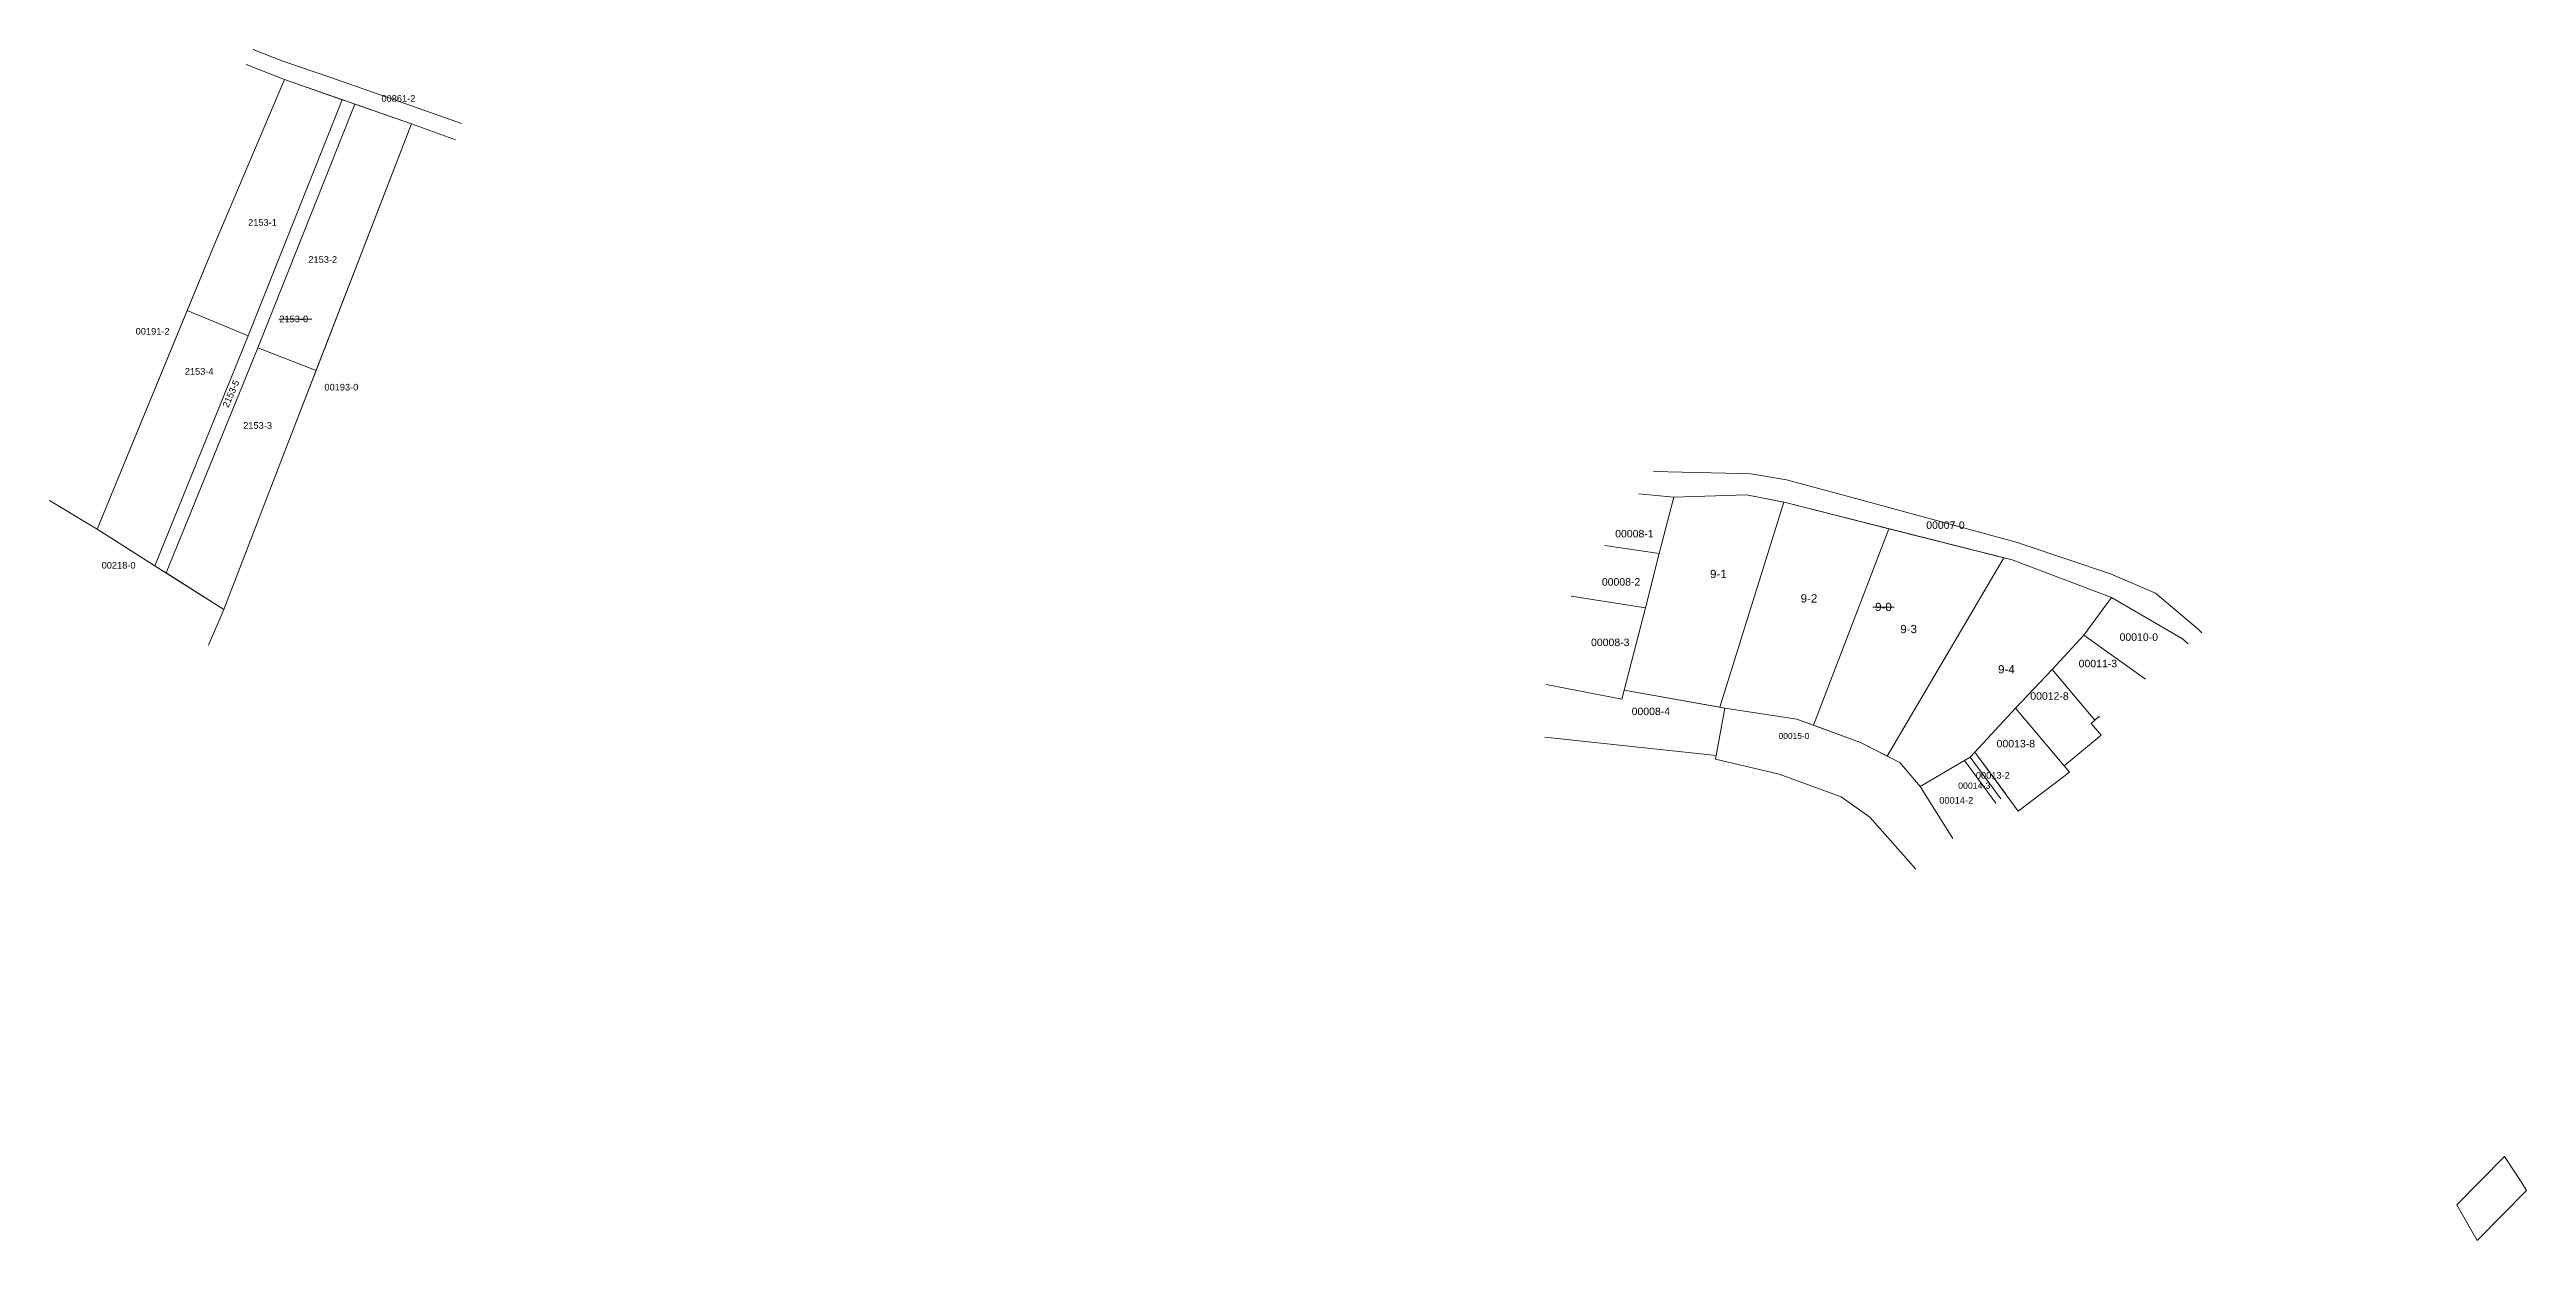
# Model space of a CAD drawing. Header units: metres. Extents: x 7509010 to 7511825, y 4688301 to 4691181.
# Drawn here: x 7511077 to 7511825, y 4690821 to 4691181 of the extents above; entities that cross this region are included whole.
import ezdxf
from ezdxf.enums import TextEntityAlignment as Align

# ---------------------------------------------------------------- set-up
doc = ezdxf.new("R2010")
doc.units = ezdxf.units.M
doc.layers.get('0').update_dxf_attribs({"lineweight": 0})
for name, color, linetype, lineweight in [('nr parc fqinj', 8, 'Continuous', 0), ('Nr Parceles Baze', 7, 'Continuous', 0), ('Nr-Ri', 1, 'Continuous', 0), ('Par-Re', 1, 'Continuous', 0), ('parc baze poligon', 7, 'Continuous', 0), ('parc fqinje', 8, 'Continuous', 0)]:
    doc.layers.add(name, color=color, linetype=linetype, lineweight=lineweight)
doc.styles.get("Standard").update_dxf_attribs({"font": 'arial.ttf'})

# ---------------------------------------------------------------- blocks, each defined once
blk = doc.blocks.new('ACMAP_ANN_TEMPLATE_PIN-SUN')
blk.add_attdef('PIN', text='', height=2).set_placement((366708.21, 310584.18), align=Align.MIDDLE)

msp = doc.modelspace()

# ---------------------------------------------------------------- linework, layer by layer
at = {"flags": 128}
msp.add_lwpolyline([(7511818.83, 4690846.69), (7511824.04, 4690838.72), (7511825.46, 4690836.38), (7511810.61, 4690821.24), (7511804.4, 4690831.98), (7511818.83, 4690846.69)], dxfattribs=at)
at = {"layer": 'Par-Re', "flags": 128}
for points in [[(7511165.49, 4691166.19), (7511147.99, 4691172.29), (7511126.45, 4691121.53), (7511118.6, 4691102.44), (7511137.09, 4691094.79)], [(7511112.3, 4691023.11), (7511110.59, 4691024.2), (7511108.87, 4691025.3), (7511137.09, 4691094.79), (7511165.49, 4691166.19), (7511167.38, 4691165.54), (7511169.27, 4691164.88), (7511139.95, 4691091.15)], [(7511186.43, 4691158.89), (7511169.27, 4691164.88), (7511139.95, 4691091.15), (7511157.57, 4691084.33)], [(7511137.09, 4691094.79), (7511118.6, 4691102.44), (7511091.46, 4691036.39), (7511108.87, 4691025.3)], [(7511148.84, 4691061.79), (7511157.57, 4691084.33), (7511139.95, 4691091.15), (7511112.3, 4691023.11), (7511129.71, 4691012.01)], [(7511601.06, 4691044.5), (7511589.75, 4691046.71), (7511567.83, 4691046), (7511563.44, 4691028.95), (7511559.24, 4691012.61), (7511552.83, 4690987.71), (7511581.72, 4690982.51)], [(7511632.81, 4691036.49), (7511601.15, 4691044.48), (7511601.06, 4691044.5), (7511581.72, 4690982.51), (7511583.19, 4690982.25), (7511604.99, 4690978.92), (7511610.04, 4690977.06)], [(7511667.49, 4691027.73), (7511632.81, 4691036.49), (7511610.04, 4690977.06), (7511624.2, 4690971.85), (7511632.3, 4690967.73)], [(7511682.14, 4690993.89), (7511691.69, 4691004.34), (7511700.07, 4691015.69), (7511670.05, 4691027.08), (7511667.49, 4691027.73), (7511632.3, 4690967.73), (7511636.13, 4690965.78), (7511642.27, 4690958.52), (7511655.66, 4690966.39), (7511657.38, 4690967.4), (7511658.74, 4690968.87), (7511671.1, 4690982.2)]]:
    msp.add_lwpolyline(points, close=True, dxfattribs=at)
for points in [[(7511146.28, 4691099.88), (7511156.25, 4691099.88)], [(7511627.96, 4691012.75), (7511634.38, 4691012.75)]]:
    msp.add_lwpolyline(points, dxfattribs=at)
at = {"layer": 'parc baze poligon'}
msp.add_lwpolyline([(7511186.43, 4691158.89), (7511148.84, 4691061.79), (7511129.71, 4691012.01), (7511110.59, 4691024.2), (7511091.46, 4691036.39), (7511126.45, 4691121.53), (7511147.99, 4691172.29), (7511167.38, 4691165.54)], close=True, dxfattribs=at)
at = {"layer": 'parc fqinje'}
for points in [[(7511136.46, 4691176.82), (7511147.99, 4691172.29), (7511126.45, 4691121.53), (7511091.46, 4691036.39), (7511077.03, 4691045)], [(7511199.7, 4691154.11), (7511186.43, 4691158.89), (7511167.38, 4691165.54), (7511147.99, 4691172.29), (7511136.46, 4691176.82)], [(7511138.53, 4691181.4), (7511147.5, 4691177.88), (7511162.07, 4691172.91), (7511188.46, 4691163.63), (7511201.49, 4691159.03)], [(7511125.03, 4691001.28), (7511129.71, 4691012.01), (7511148.84, 4691061.79), (7511186.43, 4691158.89), (7511199.7, 4691154.11)], [(7511561.71, 4691053.77), (7511587.76, 4691053.19), (7511591.07, 4691053.11), (7511601.84, 4691051.28), (7511622.77, 4691045.58), (7511636.09, 4691041.96), (7511671.62, 4691032.28), (7511673.73, 4691031.57), (7511686.84, 4691027.18), (7511699.79, 4691022.84), (7511713.37, 4691017.03), (7511726.22, 4691006.14), (7511727.32, 4691005.05)], [(7511077.03, 4691045), (7511091.46, 4691036.39), (7511110.59, 4691024.2), (7511129.71, 4691012.01), (7511125.03, 4691001.28)], [(7511557.25, 4691047.02), (7511567.83, 4691046), (7511563.44, 4691028.95), (7511546.95, 4691031.46)], [(7511723.19, 4691001.63), (7511721.55, 4691003.22), (7511700.07, 4691015.69), (7511670.05, 4691027.08), (7511601.15, 4691044.48), (7511589.75, 4691046.71), (7511567.83, 4691046), (7511557.25, 4691047.02)], [(7511546.95, 4691031.46), (7511563.44, 4691028.95), (7511559.24, 4691012.61), (7511536.8, 4691016.13)], [(7511536.8, 4691016.13), (7511559.24, 4691012.61), (7511552.83, 4690987.71), (7511552.1, 4690984.93), (7511529.27, 4690989.4)], [(7511710.34, 4690990.99), (7511691.69, 4691004.34), (7511700.07, 4691015.69), (7511721.55, 4691003.22), (7511723.19, 4691001.63)], [(7511696.46, 4690979.5), (7511696.27, 4690979.72), (7511695.08, 4690978.64), (7511682.14, 4690993.89), (7511691.69, 4691004.34), (7511710.34, 4690990.99)], [(7511529.27, 4690989.4), (7511552.1, 4690984.93), (7511552.83, 4690987.71), (7511583.19, 4690982.25), (7511580.57, 4690967.92), (7511528.82, 4690973.44)], [(7511640.99, 4690933.58), (7511627.03, 4690949.21), (7511618.36, 4690955.42), (7511599.68, 4690962.22), (7511580.42, 4690966.84), (7511580.57, 4690967.92), (7511583.19, 4690982.25), (7511604.99, 4690978.92), (7511624.2, 4690971.85), (7511636.13, 4690965.78), (7511642.27, 4690958.52), (7511652.13, 4690942.8)], [(7511652.13, 4690942.8), (7511642.27, 4690958.52), (7511655.66, 4690966.39), (7511665.09, 4690953.52)], [(7511665.09, 4690953.52), (7511655.66, 4690966.39), (7511657.38, 4690967.4), (7511666.67, 4690954.84)], [(7511666.67, 4690954.84), (7511657.38, 4690967.4), (7511658.74, 4690968.87), (7511668.2, 4690956.1)]]:
    msp.add_lwpolyline(points, dxfattribs=at)
for points in [[(7511695.08, 4690978.64), (7511693.9, 4690977.57), (7511696.9, 4690974.03), (7511685.73, 4690964.79), (7511671.1, 4690982.2), (7511682.14, 4690993.89), (7511695.08, 4690978.64)], [(7511687.36, 4690962.85), (7511671.91, 4690951.1), (7511658.74, 4690968.87), (7511671.1, 4690982.2), (7511685.73, 4690964.79), (7511687.36, 4690962.85)]]:
    msp.add_lwpolyline(points, close=True, dxfattribs=at)

# ---------------------------------------------------------------- block references
at = {"layer": 'nr parc fqinj'}
ref = msp.add_blockref('ACMAP_ANN_TEMPLATE_PIN-SUN', (7217815.87, 4442699.26), dxfattribs=dict(at, xscale=0.8, yscale=0.8, zscale=0.8))
ref.add_attrib('PIN', '00861-2', dxfattribs={"layer": '0', "height": 2}).set_placement((7511182.44, 4691166.6), align=Align.MIDDLE)
ref = msp.add_blockref('ACMAP_ANN_TEMPLATE_PIN-SUN', (7217741.61, 4442628.84), dxfattribs=dict(at, xscale=0.8, yscale=0.8, zscale=0.8))
ref.add_attrib('PIN', '00191-2', dxfattribs={"layer": '0', "height": 2}).set_placement((7511108.17, 4691096.19), align=Align.MIDDLE)
ref = msp.add_blockref('ACMAP_ANN_TEMPLATE_PIN-SUN', (7217798.65, 4442611.94), dxfattribs=dict(at, xscale=0.8, yscale=0.8, zscale=0.8))
ref.add_attrib('PIN', '00193-0', dxfattribs={"layer": '0', "height": 2}).set_placement((7511165.21, 4691079.29), align=Align.MIDDLE)
ref = msp.add_blockref('ACMAP_ANN_TEMPLATE_PIN-SUN', (7179281.76, 4409614.8), dxfattribs=dict(at, xscale=0.9060995658761647, yscale=0.9060995658761647, zscale=0.9060995658761647))
ref.add_attrib('PIN', '00008-1', dxfattribs={"layer": '0', "height": 2.265}).set_placement((7511555.91, 4691034.99), align=Align.MIDDLE)
ref = msp.add_blockref('ACMAP_ANN_TEMPLATE_PIN-SUN', (7179375.75, 4409617.37), dxfattribs=dict(at, xscale=0.9060995658761647, yscale=0.9060995658761647, zscale=0.9060995658761647))
ref.add_attrib('PIN', '00007-0', dxfattribs={"layer": '0', "height": 2.265}).set_placement((7511649.9, 4691037.57), align=Align.MIDDLE)
ref = msp.add_blockref('ACMAP_ANN_TEMPLATE_PIN-SUN', (7217731.34, 4442558.09), dxfattribs=dict(at, xscale=0.8, yscale=0.8, zscale=0.8))
ref.add_attrib('PIN', '00218-0', dxfattribs={"layer": '0', "height": 2}).set_placement((7511097.9, 4691025.44), align=Align.MIDDLE)
ref = msp.add_blockref('ACMAP_ANN_TEMPLATE_PIN-SUN', (7179277.73, 4409600.21), dxfattribs=dict(at, xscale=0.9060995658761647, yscale=0.9060995658761647, zscale=0.9060995658761647))
ref.add_attrib('PIN', '00008-2', dxfattribs={"layer": '0', "height": 2.265}).set_placement((7511551.88, 4691020.41), align=Align.MIDDLE)
ref = msp.add_blockref('ACMAP_ANN_TEMPLATE_PIN-SUN', (7179434.17, 4409583.53), dxfattribs=dict(at, xscale=0.9060995658761647, yscale=0.9060995658761647, zscale=0.9060995658761647))
ref.add_attrib('PIN', '00010-0', dxfattribs={"layer": '0', "height": 2.265}).set_placement((7511708.32, 4691003.72), align=Align.MIDDLE)
ref = msp.add_blockref('ACMAP_ANN_TEMPLATE_PIN-SUN', (7179274.47, 4409581.92), dxfattribs=dict(at, xscale=0.9060995658761647, yscale=0.9060995658761647, zscale=0.9060995658761647))
ref.add_attrib('PIN', '00008-3', dxfattribs={"layer": '0', "height": 2.265}).set_placement((7511548.62, 4691002.12), align=Align.MIDDLE)
ref = msp.add_blockref('ACMAP_ANN_TEMPLATE_PIN-SUN', (7179421.8, 4409575.52), dxfattribs=dict(at, xscale=0.9060995658761647, yscale=0.9060995658761647, zscale=0.9060995658761647))
ref.add_attrib('PIN', '00011-3', dxfattribs={"layer": '0', "height": 2.265}).set_placement((7511695.95, 4690995.71), align=Align.MIDDLE)
ref = msp.add_blockref('ACMAP_ANN_TEMPLATE_PIN-SUN', (7179286.74, 4409561.06), dxfattribs=dict(at, xscale=0.9060995658761647, yscale=0.9060995658761647, zscale=0.9060995658761647))
ref.add_attrib('PIN', '00008-4', dxfattribs={"layer": '0', "height": 2.265}).set_placement((7511560.89, 4690981.25), align=Align.MIDDLE)
ref = msp.add_blockref('ACMAP_ANN_TEMPLATE_PIN-SUN', (7179407.18, 4409565.71), dxfattribs=dict(at, xscale=0.9060995658761647, yscale=0.9060995658761647, zscale=0.9060995658761647))
ref.add_attrib('PIN', '00012-8', dxfattribs={"layer": '0', "height": 2.265}).set_placement((7511681.33, 4690985.9), align=Align.MIDDLE)
at = {"layer": 'nr parc fqinj', "xscale": 0.9060995658761647, "yscale": 0.9060995658761647, "zscale": 0.9060995658761647}
msp.add_blockref('ACMAP_ANN_TEMPLATE_PIN-SUN', (7179329.98, 4409553.63), dxfattribs=at).add_auto_attribs({'PIN': '00015-0'})
at = {"layer": 'nr parc fqinj'}
ref = msp.add_blockref('ACMAP_ANN_TEMPLATE_PIN-SUN', (7179397.02, 4409551.31), dxfattribs=dict(at, xscale=0.9060995658761647, yscale=0.9060995658761647, zscale=0.9060995658761647))
ref.add_attrib('PIN', '00013-8', dxfattribs={"layer": '0', "height": 2.265}).set_placement((7511671.16, 4690971.5), align=Align.MIDDLE)
ref = msp.add_blockref('ACMAP_ANN_TEMPLATE_PIN-SUN', (7144950.39, 4380374.6), dxfattribs=at)
ref.add_attrib('PIN', '00014-3', dxfattribs={"layer": '0', "height": 1.9}).set_placement((7511658.6, 4690958.78), align=Align.MIDDLE)
for p, values in [((7144956.01, 4380377.72), {'PIN': '00013-2'}), ((7144944.95, 4380370.16), {'PIN': '00014-2'})]:
    msp.add_blockref('ACMAP_ANN_TEMPLATE_PIN-SUN', p, dxfattribs=at).add_auto_attribs(values)

# ---------------------------------------------------------------- texts
at = {"layer": 'Nr Parceles Baze'}
for s, height, p in [('2153-0', 2, (7511146.47, 4691098.92)), ('9-0', 2.5, (7511628.64, 4691011.59))]:
    msp.add_text(s, height=height, dxfattribs=at).set_placement(p)
at = {"layer": 'Nr-Ri'}
for s, height, p in [('2153-1', 2, (7511137.02, 4691128.11)), ('2153-2', 2, (7511155.23, 4691116.9)), ('2153-4', 2, (7511117.89, 4691083.07)), ('2153-3', 2, (7511135.55, 4691066.71)), ('9-1', 2.5, (7511578.77, 4691021.56)), ('9-2', 2.5, (7511606.13, 4691014.17)), ('9-3', 2.5, (7511636.25, 4691004.9)), ('9-4', 2.5, (7511665.8, 4690992.74))]:
    msp.add_text(s, height=height, dxfattribs=at).set_placement(p)
msp.add_text('2153-5', height=2, rotation=66.33414, dxfattribs=at).set_placement((7511131, 4691072.93))

doc.saveas('drawing.dxf')
